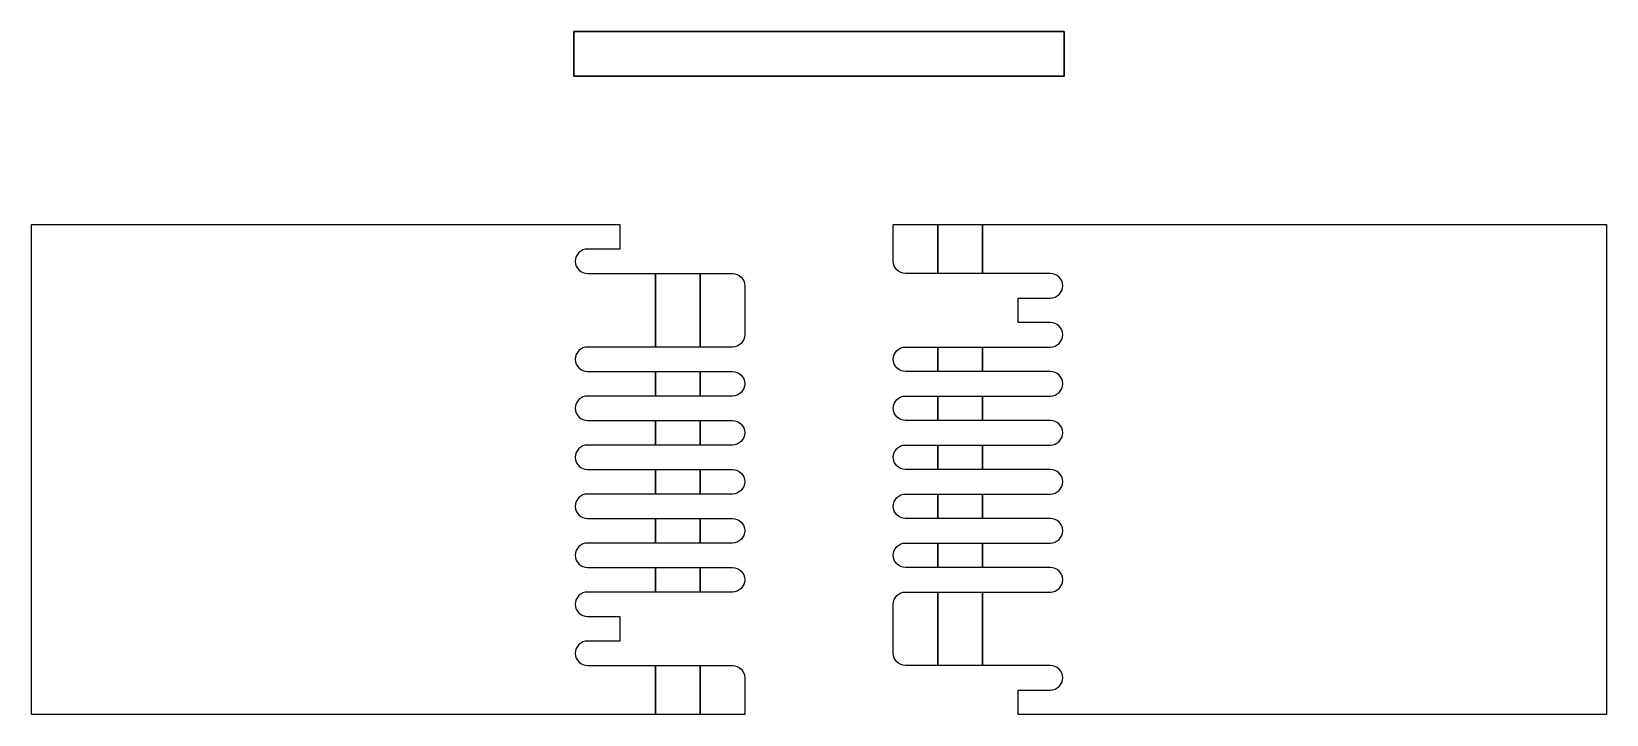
# Model space of a CAD drawing. Extents: x 0 to 530, y -165 to 65.
import ezdxf

# ---------------------------------------------------------------- set-up
doc = ezdxf.new("R2010")
doc.units = 0
doc.layers.add('1', color=7, linetype='CONTINUOUS')

# ---------------------------------------------------------------- blocks, each defined once
blk = doc.blocks.new('*M0')
at = {"layer": '1', "color": 7, "linetype": 'CONTINUOUS'}
for p, q in [((175, 35), (175, 50)), ((175, 50), (340, 50)), ((340, 50, 15), (175, 50, 15)), ((175, 50, 15), (175, 35, 15)), ((175, 50), (175, 50, 15)), ((340, 50), (340, 35)), ((340, 35, 15), (340, 50, 15)), ((340, 50), (340, 50, 15)), ((340, 35), (175, 35)), ((175, 35, 15), (340, 35, 15)), ((175, 35), (175, 35, 15)), ((340, 35), (340, 35, 15))]:
    blk.add_line(p, q, dxfattribs=at)
blk = doc.blocks.new('*M1')
at = {"layer": '1', "color": 7, "linetype": 'CONTINUOUS'}
for p, q in [((210.00976, -16.49938, 12), (225.00976, -16.49938, 12)), ((210.00976, -16.49938, 12), (210.00976, -41.24938, 12)), ((210.00976, -41.24938, 15), (210.00976, -16.49938, 15)), ((210.00976, -16.49938, 15), (210.00976, -16.49938, 12)), ((225.00976, -16.49938, 15), (225.00976, -41.24938, 15)), ((225.00976, -16.49938, 12), (225.00976, -16.49938, 15)), ((225.00976, -41.24938, 12), (225.00976, -16.49938, 12)), ((225.00976, -41.24938, 12), (210.00976, -41.24938, 12)), ((210.00976, -41.24938, 12), (210.00976, -41.24938, 15)), ((225.00976, -41.24938, 15), (225.00976, -41.24938, 12)), ((210.00976, -49.49938, 12), (225.00976, -49.49938, 12)), ((210.00976, -49.49938, 12), (210.00976, -57.74938, 12)), ((210.00976, -49.49938, 15), (210.00976, -49.49938, 12)), ((210.00976, -57.74938, 15), (210.00976, -49.49938, 15)), ((225.00976, -49.49938, 12), (225.00976, -49.49938, 15)), ((225.00976, -57.74938, 12), (225.00976, -49.49938, 12)), ((225.00976, -49.49938, 15), (225.00976, -57.74938, 15)), ((225.00976, -57.74938, 12), (210.00976, -57.74938, 12)), ((210.00976, -57.74938, 12), (210.00976, -57.74938, 15)), ((225.00976, -57.74938, 15), (225.00976, -57.74938, 12)), ((210.00976, -65.99938, 12), (225.00976, -65.99938, 12)), ((210.00976, -65.99938, 12), (210.00976, -74.24938, 12)), ((210.00976, -65.99938, 15), (210.00976, -65.99938, 12)), ((210.00976, -74.24938, 15), (210.00976, -65.99938, 15)), ((225.00976, -65.99938, 12), (225.00976, -65.99938, 15)), ((225.00976, -74.24938, 12), (225.00976, -65.99938, 12)), ((225.00976, -65.99938, 15), (225.00976, -74.24938, 15)), ((225.00976, -74.24938, 12), (210.00976, -74.24938, 12)), ((210.00976, -74.24938, 12), (210.00976, -74.24938, 15)), ((225.00976, -74.24938, 15), (225.00976, -74.24938, 12)), ((210.00976, -82.49938, 12), (225.00976, -82.49938, 12)), ((210.00976, -82.49938, 12), (210.00976, -90.74938, 12)), ((210.00976, -82.49938, 15), (210.00976, -82.49938, 12)), ((210.00976, -90.74938, 15), (210.00976, -82.49938, 15)), ((225.00976, -82.49938, 12), (225.00976, -82.49938, 15)), ((225.00976, -90.74938, 12), (225.00976, -82.49938, 12)), ((225.00976, -82.49938, 15), (225.00976, -90.74938, 15)), ((225.00976, -90.74938, 12), (210.00976, -90.74938, 12)), ((210.00976, -90.74938, 12), (210.00976, -90.74938, 15)), ((225.00976, -90.74938, 15), (225.00976, -90.74938, 12)), ((210.00976, -98.99938, 12), (225.00976, -98.99938, 12)), ((210.00976, -98.99938, 12), (210.00976, -107.24938, 12)), ((210.00976, -98.99938, 15), (210.00976, -98.99938, 12)), ((210.00976, -107.24938, 15), (210.00976, -98.99938, 15)), ((225.00976, -98.99938, 12), (225.00976, -98.99938, 15)), ((225.00976, -107.24938, 12), (225.00976, -98.99938, 12)), ((225.00976, -98.99938, 15), (225.00976, -107.24938, 15)), ((225.00976, -107.24938, 12), (210.00976, -107.24938, 12)), ((210.00976, -107.24938, 12), (210.00976, -107.24938, 15)), ((225.00976, -107.24938, 15), (225.00976, -107.24938, 12)), ((210.00976, -115.49938, 12), (225.00976, -115.49938, 12)), ((210.00976, -115.49938, 12), (210.00976, -123.74938, 12)), ((210.00976, -115.49938, 15), (210.00976, -115.49938, 12)), ((210.00976, -123.74938, 15), (210.00976, -115.49938, 15)), ((225.00976, -115.49938, 12), (225.00976, -115.49938, 15)), ((225.00976, -123.74938, 12), (225.00976, -115.49938, 12)), ((225.00976, -115.49938, 15), (225.00976, -123.74938, 15)), ((225.00976, -123.74938, 12), (210.00976, -123.74938, 12)), ((210.00976, -123.74938, 12), (210.00976, -123.74938, 15)), ((225.00976, -123.74938, 15), (225.00976, -123.74938, 12)), ((210.00976, -148.49938, 12), (225.00976, -148.49938, 12)), ((210.00976, -148.49938, 12), (210.00976, -164.99938, 12)), ((210.00976, -164.99938, 15), (210.00976, -148.49938, 15)), ((210.00976, -148.49938, 15), (210.00976, -148.49938, 12)), ((225.00976, -148.49938, 15), (225.00976, -164.99938, 15)), ((225.00976, -148.49938, 12), (225.00976, -148.49938, 15)), ((225.00976, -164.99938, 12), (225.00976, -148.49938, 12)), ((225.00976, -164.99938, 12), (210.00976, -164.99938, 12)), ((210.00976, -164.99938, 12), (210.00976, -164.99938, 15)), ((225.00976, -164.99938, 15), (225.00976, -164.99938, 12))]:
    blk.add_line(p, q, dxfattribs=at)
blk = doc.blocks.new('*M2')
at = {"layer": '1', "color": 7, "linetype": 'CONTINUOUS'}
for p, q in [((0.00976, 0.00062, 15), (198.00976, 0.00062, 15)), ((0.00976, -164.99938, 15), (0.00976, 0.00062, 15)), ((0.00976, 0.00062), (0.00976, 0.00062, 15)), ((0.00976, -164.99938), (0.00976, 0.00062)), ((0.00976, 0.00062), (198.00976, 0.00062)), ((198.00976, 0.00062, 15), (198.00976, -8.24938, 15)), ((198.00976, 0.00062), (198.00976, 0.00062, 15)), ((198.00976, 0.00062), (198.00976, -8.24938)), ((198.00976, -8.24938, 15), (187.13476, -8.24938, 15)), ((187.13476, -8.24938), (187.13476, -8.24938, 15)), ((198.00976, -8.24938), (187.13476, -8.24938)), ((198.00976, -8.24938), (198.00976, -8.24938, 15)), ((183.00976, -12.37438), (183.00976, -12.37438, 15)), ((187.13476, -16.49938), (187.13476, -16.49938, 15)), ((187.13476, -16.49938, 15), (210.00976, -16.49938, 15)), ((187.13476, -16.49938), (187.13476, -16.49938, 15)), ((187.13476, -16.49938), (235.88476, -16.49938)), ((225.00976, -16.49938, 15), (235.88476, -16.49938, 15)), ((235.88476, -16.49938), (235.88476, -16.49938, 15)), ((240.00976, -20.62438, 15), (240.00976, -37.12438, 15)), ((240.00976, -20.62438), (240.00976, -20.62438, 15)), ((240.00976, -20.62438), (240.00976, -37.12438)), ((210.00976, -41.24938, 15), (187.13476, -41.24938, 15)), ((187.13476, -41.24938), (187.13476, -41.24938, 15)), ((235.88476, -41.24938), (187.13476, -41.24938)), ((235.88476, -41.24938, 15), (225.00976, -41.24938, 15)), ((235.88476, -41.24938), (235.88476, -41.24938, 15)), ((240.00976, -37.12438), (240.00976, -37.12438, 15)), ((183.00976, -45.37438), (183.00976, -45.37438, 15)), ((187.13476, -49.49938), (187.13476, -49.49938, 15)), ((187.13476, -49.49938, 15), (210.00976, -49.49938, 15)), ((187.13476, -49.49938), (187.13476, -49.49938, 15)), ((187.13476, -49.49938), (235.88476, -49.49938)), ((225.00976, -49.49938, 15), (235.88476, -49.49938, 15)), ((235.88476, -49.49938), (235.88476, -49.49938, 15)), ((210.00976, -57.74938, 15), (187.13476, -57.74938, 15)), ((187.13476, -57.74938), (187.13476, -57.74938, 15)), ((235.88476, -57.74938), (187.13476, -57.74938)), ((235.88476, -57.74938, 15), (225.00976, -57.74938, 15)), ((235.88476, -57.74938), (235.88476, -57.74938, 15)), ((235.88476, -57.74938), (235.88476, -57.74938, 15)), ((240.00976, -53.62438), (240.00976, -53.62438, 15)), ((183.00976, -61.87438), (183.00976, -61.87438, 15)), ((187.13476, -65.99938), (187.13476, -65.99938, 15)), ((187.13476, -65.99938, 15), (210.00976, -65.99938, 15)), ((187.13476, -65.99938), (187.13476, -65.99938, 15)), ((187.13476, -65.99938), (235.88476, -65.99938)), ((225.00976, -65.99938, 15), (235.88476, -65.99938, 15)), ((235.88476, -65.99938), (235.88476, -65.99938, 15)), ((240.00976, -70.12438), (240.00976, -70.12438, 15)), ((183.00976, -78.37438), (183.00976, -78.37438, 15)), ((210.00976, -74.24938, 15), (187.13476, -74.24938, 15)), ((187.13476, -74.24938), (187.13476, -74.24938, 15)), ((235.88476, -74.24938), (187.13476, -74.24938)), ((235.88476, -74.24938, 15), (225.00976, -74.24938, 15)), ((235.88476, -74.24938), (235.88476, -74.24938, 15)), ((235.88476, -74.24938), (235.88476, -74.24938, 15)), ((187.13476, -82.49938), (187.13476, -82.49938, 15)), ((187.13476, -82.49938, 15), (210.00976, -82.49938, 15)), ((187.13476, -82.49938), (187.13476, -82.49938, 15)), ((187.13476, -82.49938), (235.88476, -82.49938)), ((225.00976, -82.49938, 15), (235.88476, -82.49938, 15)), ((235.88476, -82.49938), (235.88476, -82.49938, 15)), ((240.00976, -86.62438), (240.00976, -86.62438, 15)), ((183.00976, -94.87438), (183.00976, -94.87438, 15)), ((210.00976, -90.74938, 15), (187.13476, -90.74938, 15)), ((187.13476, -90.74938), (187.13476, -90.74938, 15)), ((235.88476, -90.74938), (187.13476, -90.74938)), ((235.88476, -90.74938, 15), (225.00976, -90.74938, 15)), ((235.88476, -90.74938), (235.88476, -90.74938, 15)), ((235.88476, -90.74938), (235.88476, -90.74938, 15)), ((187.13476, -98.99938), (187.13476, -98.99938, 15)), ((187.13476, -98.99938, 15), (210.00976, -98.99938, 15)), ((187.13476, -98.99938), (187.13476, -98.99938, 15)), ((187.13476, -98.99938), (235.88476, -98.99938)), ((225.00976, -98.99938, 15), (235.88476, -98.99938, 15)), ((235.88476, -98.99938), (235.88476, -98.99938, 15)), ((240.00976, -103.12438), (240.00976, -103.12438, 15)), ((210.00976, -107.24938, 15), (187.13476, -107.24938, 15)), ((187.13476, -107.24938), (187.13476, -107.24938, 15)), ((235.88476, -107.24938), (187.13476, -107.24938)), ((235.88476, -107.24938, 15), (225.00976, -107.24938, 15)), ((235.88476, -107.24938), (235.88476, -107.24938, 15)), ((235.88476, -107.24938), (235.88476, -107.24938, 15)), ((183.00976, -111.37438), (183.00976, -111.37438, 15)), ((187.13476, -115.49938), (187.13476, -115.49938, 15)), ((187.13476, -115.49938, 15), (210.00976, -115.49938, 15)), ((187.13476, -115.49938), (187.13476, -115.49938, 15)), ((187.13476, -115.49938), (235.88476, -115.49938)), ((225.00976, -115.49938, 15), (235.88476, -115.49938, 15)), ((235.88476, -115.49938), (235.88476, -115.49938, 15)), ((240.00976, -119.62438), (240.00976, -119.62438, 15)), ((210.00976, -123.74938, 15), (187.13476, -123.74938, 15)), ((187.13476, -123.74938), (187.13476, -123.74938, 15)), ((235.88476, -123.74938), (187.13476, -123.74938)), ((235.88476, -123.74938, 15), (225.00976, -123.74938, 15)), ((235.88476, -123.74938), (235.88476, -123.74938, 15)), ((235.88476, -123.74938), (235.88476, -123.74938, 15)), ((183.00976, -127.87438), (183.00976, -127.87438, 15)), ((187.13476, -131.99938), (187.13476, -131.99938, 15)), ((187.13476, -131.99938, 15), (198.00976, -131.99938, 15)), ((187.13476, -131.99938), (187.13476, -131.99938, 15)), ((187.13476, -131.99938), (198.00976, -131.99938)), ((198.00976, -131.99938, 15), (198.00976, -140.24938, 15)), ((198.00976, -131.99938), (198.00976, -131.99938, 15)), ((198.00976, -131.99938), (198.00976, -140.24938)), ((198.00976, -140.24938, 15), (187.13476, -140.24938, 15)), ((187.13476, -140.24938), (187.13476, -140.24938, 15)), ((198.00976, -140.24938), (187.13476, -140.24938)), ((198.00976, -140.24938), (198.00976, -140.24938, 15)), ((183.00976, -144.37438), (183.00976, -144.37438, 15)), ((187.13476, -148.49938), (187.13476, -148.49938, 15)), ((187.13476, -148.49938, 15), (210.00976, -148.49938, 15)), ((187.13476, -148.49938), (187.13476, -148.49938, 15)), ((187.13476, -148.49938), (235.88476, -148.49938)), ((225.00976, -148.49938, 15), (235.88476, -148.49938, 15)), ((235.88476, -148.49938), (235.88476, -148.49938, 15)), ((240.00976, -152.62438, 15), (240.00976, -164.99938, 15)), ((240.00976, -152.62438), (240.00976, -152.62438, 15)), ((240.00976, -152.62438), (240.00976, -164.99938)), ((210.00976, -164.99938, 15), (0.00976, -164.99938, 15)), ((0.00976, -164.99938), (0.00976, -164.99938, 15)), ((240.00976, -164.99938), (0.00976, -164.99938)), ((240.00976, -164.99938, 15), (225.00976, -164.99938, 15)), ((240.00976, -164.99938), (240.00976, -164.99938, 15))]:
    blk.add_line(p, q, dxfattribs=at)
for centre in [(187.13476, -12.37438, 15), (187.13476, -12.37438), (187.13476, -45.37438, 15), (187.13476, -45.37438), (187.13476, -61.87438, 15), (187.13476, -61.87438), (187.13476, -78.37438, 15), (187.13476, -78.37438), (187.13476, -94.87438, 15), (187.13476, -94.87438), (187.13476, -111.37438, 15), (187.13476, -111.37438), (187.13476, -127.87438, 15), (187.13476, -127.87438), (187.13476, -144.37438, 15), (187.13476, -144.37438)]:
    blk.add_arc(centre, 4.125, 90, 270, dxfattribs=at)
at = {"layer": '1', "color": 7, "linetype": 'CONTINUOUS', "extrusion": (0, 0, -1)}
for centre, start, end in [((-235.88476, -20.62438, -15), 90, 180), ((-235.88476, -20.62438), 90, 180), ((-235.88476, -37.12438, -15), 180, 270), ((-235.88476, -37.12438), 180, 270), ((-235.88476, -53.62438, -15), 90, 270), ((-235.88476, -53.62438), 90, 270), ((-235.88476, -70.12438, -15), 90, 270), ((-235.88476, -70.12438), 90, 270), ((-235.88476, -86.62438, -15), 90, 270), ((-235.88476, -86.62438), 90, 270), ((-235.88476, -103.12438, -15), 90, 270), ((-235.88476, -103.12438), 90, 270), ((-235.88476, -119.62438, -15), 90, 270), ((-235.88476, -119.62438), 90, 270), ((-235.88476, -152.62438, -15), 90, 180), ((-235.88476, -152.62438), 90, 180)]:
    blk.add_arc(centre, 4.125, start, end, dxfattribs=at)
blk = doc.blocks.new('*M3')
at = {"layer": '1', "color": 7, "linetype": 'CONTINUOUS'}
for name in ['*M2', '*M1']:
    blk.add_blockref(name, (0, 0), dxfattribs=at)
blk = doc.blocks.new('*M4')
at = {"layer": '1', "color": 7, "linetype": 'CONTINUOUS'}
for p, q in [((-225.00976, 148.49938, 15), (-225.00976, 164.99938, 15)), ((-225.00976, 164.99938, 12), (-225.00976, 148.49938, 12)), ((-225.00976, 164.99938, 15), (-225.00976, 164.99938, 12)), ((-225.00976, 164.99938, 12), (-210.00976, 164.99938, 12)), ((-210.00976, 148.49938, 12), (-210.00976, 164.99938, 12)), ((-210.00976, 164.99938, 15), (-210.00976, 148.49938, 15)), ((-210.00976, 164.99938, 12), (-210.00976, 164.99938, 15)), ((-225.00976, 148.49938, 12), (-225.00976, 148.49938, 15)), ((-210.00976, 148.49938, 12), (-225.00976, 148.49938, 12)), ((-210.00976, 148.49938, 15), (-210.00976, 148.49938, 12)), ((-225.00976, 123.74938, 12), (-225.00976, 115.49938, 12)), ((-225.00976, 123.74938, 15), (-225.00976, 123.74938, 12)), ((-225.00976, 115.49938, 15), (-225.00976, 123.74938, 15)), ((-225.00976, 123.74938, 12), (-210.00976, 123.74938, 12)), ((-210.00976, 115.49938, 12), (-210.00976, 123.74938, 12)), ((-210.00976, 123.74938, 15), (-210.00976, 115.49938, 15)), ((-210.00976, 123.74938, 12), (-210.00976, 123.74938, 15)), ((-225.00976, 115.49938, 12), (-225.00976, 115.49938, 15)), ((-210.00976, 115.49938, 12), (-225.00976, 115.49938, 12)), ((-210.00976, 115.49938, 15), (-210.00976, 115.49938, 12)), ((-225.00976, 107.24938, 12), (-225.00976, 98.99938, 12)), ((-225.00976, 107.24938, 15), (-225.00976, 107.24938, 12)), ((-225.00976, 98.99938, 15), (-225.00976, 107.24938, 15)), ((-225.00976, 107.24938, 12), (-210.00976, 107.24938, 12)), ((-210.00976, 98.99938, 12), (-210.00976, 107.24938, 12)), ((-210.00976, 107.24938, 15), (-210.00976, 98.99938, 15)), ((-210.00976, 107.24938, 12), (-210.00976, 107.24938, 15)), ((-225.00976, 98.99938, 12), (-225.00976, 98.99938, 15)), ((-210.00976, 98.99938, 12), (-225.00976, 98.99938, 12)), ((-210.00976, 98.99938, 15), (-210.00976, 98.99938, 12)), ((-225.00976, 90.74938, 12), (-225.00976, 82.49938, 12)), ((-225.00976, 90.74938, 15), (-225.00976, 90.74938, 12)), ((-225.00976, 82.49938, 15), (-225.00976, 90.74938, 15)), ((-225.00976, 90.74938, 12), (-210.00976, 90.74938, 12)), ((-210.00976, 82.49938, 12), (-210.00976, 90.74938, 12)), ((-210.00976, 90.74938, 15), (-210.00976, 82.49938, 15)), ((-210.00976, 90.74938, 12), (-210.00976, 90.74938, 15)), ((-225.00976, 82.49938, 12), (-225.00976, 82.49938, 15)), ((-210.00976, 82.49938, 12), (-225.00976, 82.49938, 12)), ((-210.00976, 82.49938, 15), (-210.00976, 82.49938, 12)), ((-225.00976, 74.24938, 12), (-225.00976, 65.99938, 12)), ((-225.00976, 74.24938, 15), (-225.00976, 74.24938, 12)), ((-225.00976, 65.99938, 15), (-225.00976, 74.24938, 15)), ((-225.00976, 74.24938, 12), (-210.00976, 74.24938, 12)), ((-210.00976, 65.99938, 12), (-210.00976, 74.24938, 12)), ((-210.00976, 74.24938, 15), (-210.00976, 65.99938, 15)), ((-210.00976, 74.24938, 12), (-210.00976, 74.24938, 15)), ((-225.00976, 65.99938, 12), (-225.00976, 65.99938, 15)), ((-210.00976, 65.99938, 12), (-225.00976, 65.99938, 12)), ((-210.00976, 65.99938, 15), (-210.00976, 65.99938, 12)), ((-225.00976, 57.74938, 12), (-225.00976, 49.49938, 12)), ((-225.00976, 57.74938, 15), (-225.00976, 57.74938, 12)), ((-225.00976, 49.49938, 15), (-225.00976, 57.74938, 15)), ((-225.00976, 57.74938, 12), (-210.00976, 57.74938, 12)), ((-210.00976, 49.49938, 12), (-210.00976, 57.74938, 12)), ((-210.00976, 57.74938, 15), (-210.00976, 49.49938, 15)), ((-210.00976, 57.74938, 12), (-210.00976, 57.74938, 15)), ((-225.00976, 49.49938, 12), (-225.00976, 49.49938, 15)), ((-210.00976, 49.49938, 12), (-225.00976, 49.49938, 12)), ((-210.00976, 49.49938, 15), (-210.00976, 49.49938, 12)), ((-225.00976, 16.49938, 15), (-225.00976, 41.24938, 15)), ((-225.00976, 41.24938, 12), (-225.00976, 16.49938, 12)), ((-225.00976, 41.24938, 15), (-225.00976, 41.24938, 12)), ((-225.00976, 41.24938, 12), (-210.00976, 41.24938, 12)), ((-210.00976, 16.49938, 12), (-210.00976, 41.24938, 12)), ((-210.00976, 41.24938, 15), (-210.00976, 16.49938, 15)), ((-210.00976, 41.24938, 12), (-210.00976, 41.24938, 15)), ((-225.00976, 16.49938, 12), (-225.00976, 16.49938, 15)), ((-210.00976, 16.49938, 12), (-225.00976, 16.49938, 12)), ((-210.00976, 16.49938, 15), (-210.00976, 16.49938, 12))]:
    blk.add_line(p, q, dxfattribs=at)
blk = doc.blocks.new('*M5')
at = {"layer": '1', "color": 7, "linetype": 'CONTINUOUS'}
for p, q in [((-240.00976, 164.99938), (-0.00976, 164.99938)), ((-240.00976, 164.99938), (-240.00976, 164.99938, 15)), ((-240.00976, 164.99938, 15), (-225.00976, 164.99938, 15)), ((-240.00976, 152.62438, 15), (-240.00976, 164.99938, 15)), ((-240.00976, 152.62438), (-240.00976, 164.99938)), ((-210.00976, 164.99938, 15), (-0.00976, 164.99938, 15)), ((-0.00976, 164.99938), (-0.00976, 164.99938, 15)), ((-0.00976, 164.99938, 15), (-0.00976, -0.00062, 15)), ((-0.00976, 164.99938), (-0.00976, -0.00062)), ((-240.00976, 152.62438), (-240.00976, 152.62438, 15)), ((-225.00976, 148.49938, 15), (-235.88476, 148.49938, 15)), ((-235.88476, 148.49938), (-235.88476, 148.49938, 15)), ((-187.13476, 148.49938), (-235.88476, 148.49938)), ((-187.13476, 148.49938, 15), (-210.00976, 148.49938, 15)), ((-187.13476, 148.49938), (-187.13476, 148.49938, 15)), ((-187.13476, 148.49938), (-187.13476, 148.49938, 15)), ((-183.00976, 144.37438), (-183.00976, 144.37438, 15)), ((-198.00976, 140.24938, 15), (-187.13476, 140.24938, 15)), ((-198.00976, 131.99938, 15), (-198.00976, 140.24938, 15)), ((-198.00976, 140.24938), (-198.00976, 140.24938, 15)), ((-198.00976, 131.99938), (-198.00976, 140.24938)), ((-198.00976, 140.24938), (-187.13476, 140.24938)), ((-187.13476, 140.24938), (-187.13476, 140.24938, 15)), ((-187.13476, 131.99938, 15), (-198.00976, 131.99938, 15)), ((-198.00976, 131.99938), (-198.00976, 131.99938, 15)), ((-187.13476, 131.99938), (-198.00976, 131.99938)), ((-187.13476, 131.99938), (-187.13476, 131.99938, 15)), ((-187.13476, 131.99938), (-187.13476, 131.99938, 15)), ((-183.00976, 127.87438), (-183.00976, 127.87438, 15)), ((-235.88476, 123.74938), (-235.88476, 123.74938, 15)), ((-235.88476, 123.74938), (-187.13476, 123.74938)), ((-235.88476, 123.74938), (-235.88476, 123.74938, 15)), ((-235.88476, 123.74938, 15), (-225.00976, 123.74938, 15)), ((-210.00976, 123.74938, 15), (-187.13476, 123.74938, 15)), ((-187.13476, 123.74938), (-187.13476, 123.74938, 15)), ((-240.00976, 119.62438), (-240.00976, 119.62438, 15)), ((-225.00976, 115.49938, 15), (-235.88476, 115.49938, 15)), ((-235.88476, 115.49938), (-235.88476, 115.49938, 15)), ((-187.13476, 115.49938), (-235.88476, 115.49938)), ((-187.13476, 115.49938, 15), (-210.00976, 115.49938, 15)), ((-187.13476, 115.49938), (-187.13476, 115.49938, 15)), ((-187.13476, 115.49938), (-187.13476, 115.49938, 15)), ((-183.00976, 111.37438), (-183.00976, 111.37438, 15)), ((-235.88476, 107.24938), (-235.88476, 107.24938, 15)), ((-235.88476, 107.24938), (-187.13476, 107.24938)), ((-235.88476, 107.24938), (-235.88476, 107.24938, 15)), ((-235.88476, 107.24938, 15), (-225.00976, 107.24938, 15)), ((-210.00976, 107.24938, 15), (-187.13476, 107.24938, 15)), ((-187.13476, 107.24938), (-187.13476, 107.24938, 15)), ((-240.00976, 103.12438), (-240.00976, 103.12438, 15)), ((-225.00976, 98.99938, 15), (-235.88476, 98.99938, 15)), ((-235.88476, 98.99938), (-235.88476, 98.99938, 15)), ((-187.13476, 98.99938), (-235.88476, 98.99938)), ((-187.13476, 98.99938, 15), (-210.00976, 98.99938, 15)), ((-187.13476, 98.99938), (-187.13476, 98.99938, 15)), ((-187.13476, 98.99938), (-187.13476, 98.99938, 15)), ((-235.88476, 90.74938), (-235.88476, 90.74938, 15)), ((-235.88476, 90.74938), (-187.13476, 90.74938)), ((-235.88476, 90.74938), (-235.88476, 90.74938, 15)), ((-235.88476, 90.74938, 15), (-225.00976, 90.74938, 15)), ((-210.00976, 90.74938, 15), (-187.13476, 90.74938, 15)), ((-187.13476, 90.74938), (-187.13476, 90.74938, 15)), ((-183.00976, 94.87438), (-183.00976, 94.87438, 15)), ((-240.00976, 86.62438), (-240.00976, 86.62438, 15)), ((-225.00976, 82.49938, 15), (-235.88476, 82.49938, 15)), ((-235.88476, 82.49938), (-235.88476, 82.49938, 15)), ((-187.13476, 82.49938), (-235.88476, 82.49938)), ((-187.13476, 82.49938, 15), (-210.00976, 82.49938, 15)), ((-187.13476, 82.49938), (-187.13476, 82.49938, 15)), ((-187.13476, 82.49938), (-187.13476, 82.49938, 15)), ((-235.88476, 74.24938), (-235.88476, 74.24938, 15)), ((-235.88476, 74.24938), (-187.13476, 74.24938)), ((-235.88476, 74.24938), (-235.88476, 74.24938, 15)), ((-235.88476, 74.24938, 15), (-225.00976, 74.24938, 15)), ((-210.00976, 74.24938, 15), (-187.13476, 74.24938, 15)), ((-187.13476, 74.24938), (-187.13476, 74.24938, 15)), ((-183.00976, 78.37438), (-183.00976, 78.37438, 15)), ((-240.00976, 70.12438), (-240.00976, 70.12438, 15)), ((-225.00976, 65.99938, 15), (-235.88476, 65.99938, 15)), ((-235.88476, 65.99938), (-235.88476, 65.99938, 15)), ((-187.13476, 65.99938), (-235.88476, 65.99938)), ((-187.13476, 65.99938, 15), (-210.00976, 65.99938, 15)), ((-187.13476, 65.99938), (-187.13476, 65.99938, 15)), ((-187.13476, 65.99938), (-187.13476, 65.99938, 15)), ((-183.00976, 61.87438), (-183.00976, 61.87438, 15)), ((-240.00976, 53.62438), (-240.00976, 53.62438, 15)), ((-235.88476, 57.74938), (-235.88476, 57.74938, 15)), ((-235.88476, 57.74938), (-187.13476, 57.74938)), ((-235.88476, 57.74938), (-235.88476, 57.74938, 15)), ((-235.88476, 57.74938, 15), (-225.00976, 57.74938, 15)), ((-210.00976, 57.74938, 15), (-187.13476, 57.74938, 15)), ((-187.13476, 57.74938), (-187.13476, 57.74938, 15)), ((-225.00976, 49.49938, 15), (-235.88476, 49.49938, 15)), ((-235.88476, 49.49938), (-235.88476, 49.49938, 15)), ((-187.13476, 49.49938), (-235.88476, 49.49938)), ((-187.13476, 49.49938, 15), (-210.00976, 49.49938, 15)), ((-187.13476, 49.49938), (-187.13476, 49.49938, 15)), ((-187.13476, 49.49938), (-187.13476, 49.49938, 15)), ((-183.00976, 45.37438), (-183.00976, 45.37438, 15)), ((-240.00976, 20.62438, 15), (-240.00976, 37.12438, 15)), ((-240.00976, 37.12438), (-240.00976, 37.12438, 15)), ((-240.00976, 20.62438), (-240.00976, 37.12438)), ((-235.88476, 41.24938), (-187.13476, 41.24938)), ((-235.88476, 41.24938), (-235.88476, 41.24938, 15)), ((-235.88476, 41.24938, 15), (-225.00976, 41.24938, 15)), ((-210.00976, 41.24938, 15), (-187.13476, 41.24938, 15)), ((-187.13476, 41.24938), (-187.13476, 41.24938, 15)), ((-240.00976, 20.62438), (-240.00976, 20.62438, 15)), ((-225.00976, 16.49938, 15), (-235.88476, 16.49938, 15)), ((-235.88476, 16.49938), (-235.88476, 16.49938, 15)), ((-187.13476, 16.49938), (-235.88476, 16.49938)), ((-187.13476, 16.49938, 15), (-210.00976, 16.49938, 15)), ((-187.13476, 16.49938), (-187.13476, 16.49938, 15)), ((-187.13476, 16.49938), (-187.13476, 16.49938, 15)), ((-183.00976, 12.37438), (-183.00976, 12.37438, 15)), ((-198.00976, 8.24938, 15), (-187.13476, 8.24938, 15)), ((-198.00976, -0.00062, 15), (-198.00976, 8.24938, 15)), ((-198.00976, 8.24938), (-198.00976, 8.24938, 15)), ((-198.00976, -0.00062), (-198.00976, 8.24938)), ((-198.00976, 8.24938), (-187.13476, 8.24938)), ((-187.13476, 8.24938), (-187.13476, 8.24938, 15)), ((-0.00976, -0.00062, 15), (-198.00976, -0.00062, 15)), ((-198.00976, -0.00062), (-198.00976, -0.00062, 15)), ((-0.00976, -0.00062), (-198.00976, -0.00062)), ((-0.00976, -0.00062), (-0.00976, -0.00062, 15))]:
    blk.add_line(p, q, dxfattribs=at)
at = {"layer": '1', "color": 7, "linetype": 'CONTINUOUS', "extrusion": (0, 0, -1)}
for centre, start, end in [((235.88476, 152.62438, -15), 270, 360), ((235.88476, 152.62438), 270, 360), ((235.88476, 119.62438, -15), 270, 90), ((235.88476, 119.62438), 270, 90), ((235.88476, 103.12438, -15), 270, 90), ((235.88476, 103.12438), 270, 90), ((235.88476, 86.62438, -15), 270, 90), ((235.88476, 86.62438), 270, 90), ((235.88476, 70.12438, -15), 270, 90), ((235.88476, 70.12438), 270, 90), ((235.88476, 53.62438, -15), 270, 90), ((235.88476, 53.62438), 270, 90), ((235.88476, 37.12438, -15), 0, 90), ((235.88476, 37.12438), 0, 90), ((235.88476, 20.62438, -15), 270, 360), ((235.88476, 20.62438), 270, 360)]:
    blk.add_arc(centre, 4.125, start, end, dxfattribs=at)
at = {"layer": '1', "color": 7, "linetype": 'CONTINUOUS'}
for centre in [(-187.13476, 144.37438, 15), (-187.13476, 144.37438), (-187.13476, 127.87438, 15), (-187.13476, 127.87438), (-187.13476, 111.37438, 15), (-187.13476, 111.37438), (-187.13476, 94.87438, 15), (-187.13476, 94.87438), (-187.13476, 78.37438, 15), (-187.13476, 78.37438), (-187.13476, 61.87438, 15), (-187.13476, 61.87438), (-187.13476, 45.37438, 15), (-187.13476, 45.37438), (-187.13476, 12.37438, 15), (-187.13476, 12.37438)]:
    blk.add_arc(centre, 4.125, 270, 90, dxfattribs=at)
blk = doc.blocks.new('*M6')
at = {"layer": '1', "color": 7, "linetype": 'CONTINUOUS'}
for name in ['*M5', '*M4']:
    blk.add_blockref(name, (0, 0), dxfattribs=at)

msp = doc.modelspace()

# ---------------------------------------------------------------- block references
at = {"layer": '1', "color": 7, "linetype": 'CONTINUOUS'}
for name, p in [('*M0', (7.50976, 15)), ('*M3', (0, 0)), ('*M6', (530.01952, -164.99876))]:
    msp.add_blockref(name, p, dxfattribs=at)

doc.saveas('drawing.dxf')
